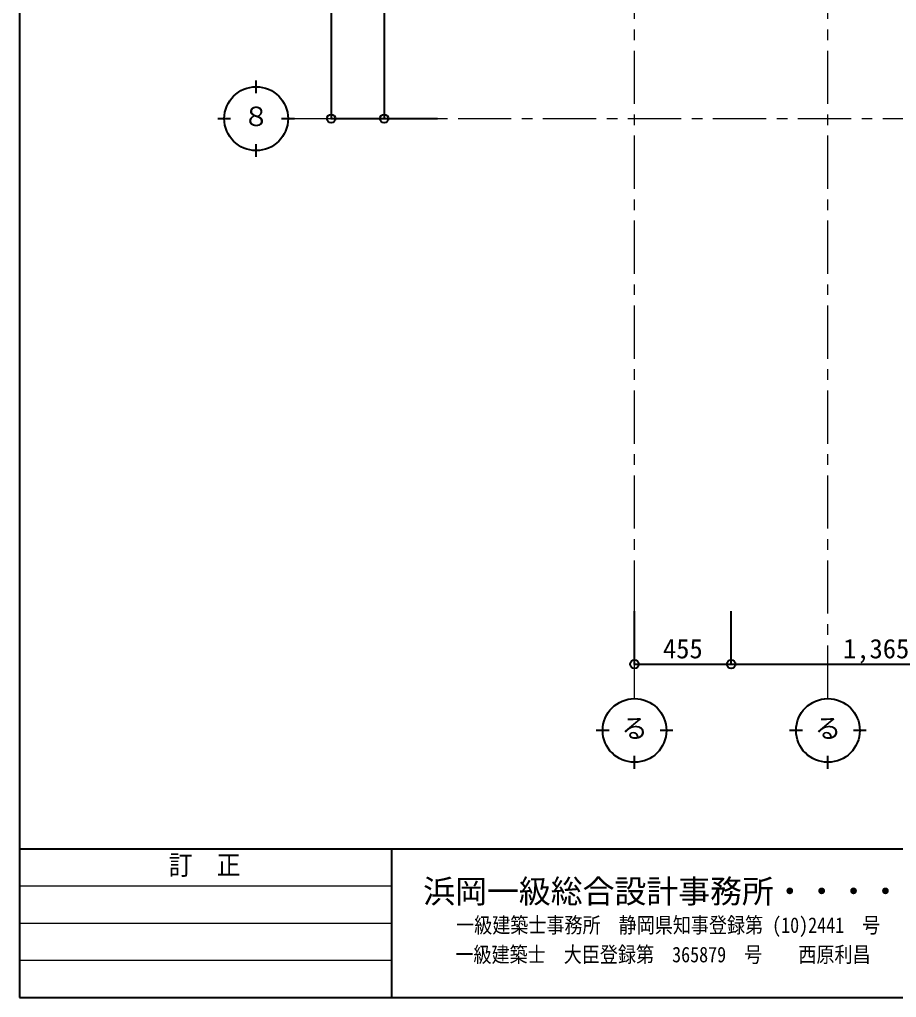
# Model space of a CAD drawing. Units: millimetres at full size, sheet at 1:50. Extents: x -21826 to 54909, y -26252 to 22610.
# Drawn here: x -8506 to -4379, y 8810 to 13414 of the extents above; entities that cross this region are included whole.
import ezdxf
from ezdxf.enums import TextEntityAlignment as Align

# ---------------------------------------------------------------- set-up
doc = ezdxf.new("R2010")
doc.units = ezdxf.units.MM
doc.header["$LTSCALE"] = 50
doc.header["$PDMODE"] = 32
doc.header["$PDSIZE"] = 40
doc.linetypes.add('CHAIN1', pattern=[8, 5, -1, 1, -1])
for name, color, linetype, lineweight in [('3-1_通り芯・通り番号', 7, 'Continuous', 25), ('3-A_文字', 7, 'Continuous', 25), ('3-F_寸法・方位', 7, 'Continuous', 25), ('F-F_図面枠（共通）', 7, 'Continuous', 25)]:
    doc.layers.add(name, color=color, linetype=linetype, lineweight=lineweight)
doc.styles.add('ＭＳ ゴシック', font='')
doc.styles.get('ＭＳ ゴシック').set_extended_font_data('MS Gothic')

msp = doc.modelspace()

# ---------------------------------------------------------------- linework, layer by layer
at = {"layer": '3-1_通り芯・通り番号', "color": 1, "linetype": 'CHAIN1', "lineweight": 18}
for p, q in [((-5611.26, 10217.22), (-5611.26, 22010.74)), ((-4701.26, 10217.22), (-4701.26, 22010.74)), ((-7242.18, 12947.22), (7013.44, 12947.22))]:
    msp.add_line(p, q, dxfattribs=at)
at = {"layer": '3-1_通り芯・通り番号'}
for p, q in [((-7392.18, 13067.22), (-7392.18, 13127.22)), ((-7572.18, 12947.22), (-7512.18, 12947.22)), ((-7272.18, 12947.22), (-7212.18, 12947.22)), ((-7392.18, 12767.22), (-7392.18, 12827.22)), ((-5731.26, 10067.22), (-5791.26, 10067.22)), ((-5431.26, 10067.22), (-5491.26, 10067.22)), ((-4821.26, 10067.22), (-4881.26, 10067.22)), ((-4521.26, 10067.22), (-4581.26, 10067.22)), ((-5611.26, 9887.22), (-5611.26, 9947.22)), ((-4701.26, 9887.22), (-4701.26, 9947.22))]:
    msp.add_line(p, q, dxfattribs=at)
for centre in [(-7392.18, 12947.22), (-5611.26, 10067.22), (-4701.26, 10067.22)]:
    msp.add_circle(centre, 150, dxfattribs=at)
at = {"layer": '3-F_寸法・方位'}
for p, q in [((-7039.33, 18407.22), (-7039.33, 12947.22)), ((-6789.33, 15677.22), (-6789.33, 12947.22)), ((-7039.33, 12947.22), (-6789.33, 12947.22)), ((-6789.33, 12947.22), (-6539.33, 12947.22)), ((-5611.26, 10379.03), (-5611.26, 10629.03)), ((-5156.26, 10379.03), (-5156.26, 10629.03)), ((-5611.26, 10379.03), (-5156.26, 10379.03)), ((-5156.26, 10379.03), (-3791.26, 10379.03))]:
    msp.add_line(p, q, dxfattribs=at)
for p in [(-7039.33, 12947.22), (-6789.33, 12947.22), (-5611.26, 10379.03), (-5156.26, 10379.03)]:
    msp.add_point(p, dxfattribs=at)
at = {"layer": 'F-F_図面枠（共通）'}
for p, q in [((-8505.74, 22610.29), (-8505.74, 8810.29)), ((-8505.74, 9510.29), (11294.26, 9510.29)), ((-6755.74, 9510.29), (-6755.74, 8810.29)), ((-8505.74, 8810.29), (11294.26, 8810.29))]:
    msp.add_line(p, q, dxfattribs=at)
at = {"layer": 'F-F_図面枠（共通）', "color": 4, "lineweight": 9}
for p, q in [((-8505.74, 9335.29), (-6755.74, 9335.29)), ((-8505.74, 9160.29), (-6755.74, 9160.29)), ((-8505.74, 8985.29), (-6755.74, 8985.29))]:
    msp.add_line(p, q, dxfattribs=at)

# ---------------------------------------------------------------- texts
at = {"layer": '3-A_文字', "style": 'ＭＳ ゴシック'}
for s, p in [('８', (-7454.68, 12884.72)), ('る', (-5673.76, 10004.72)), ('る', (-4763.76, 10004.72))]:
    msp.add_text(s, height=91.64, dxfattribs=at).set_placement(p, align=Align.BOTTOM_LEFT)
at = {"layer": '3-F_寸法・方位', "style": 'ＭＳ ゴシック'}
for s, p in [('1,365', (-4630.01, 10379.03)), ('455', (-5477.51, 10379.03))]:
    msp.add_text(s, height=91.64, dxfattribs=at).set_placement(p, align=Align.BOTTOM_LEFT)
at = {"layer": 'F-F_図面枠（共通）', "style": 'ＭＳ ゴシック'}
for s, height, width, p in [('訂\u3000正', 91.64, 0.9, (-7803.24, 9360.29)), ('一級建築士事務所\u3000静岡県知事登録第 (10)2441\u3000号', 73.31, 0.85, (-6451.09, 9092.25)), ('一級建築士\u3000大臣登録第\u3000365879\u3000号\u3000\u3000西原利昌', 73.31, 0.85, (-6454.47, 8953.66))]:
    msp.add_text(s, height=height, dxfattribs=dict(at, width=width)).set_placement(p, align=Align.BOTTOM_LEFT)
msp.add_text('浜岡一級総合設計事務所・・・・', height=110, dxfattribs=at).set_placement((-6606.11, 9222), align=Align.BOTTOM_LEFT)

doc.saveas('drawing.dxf')
